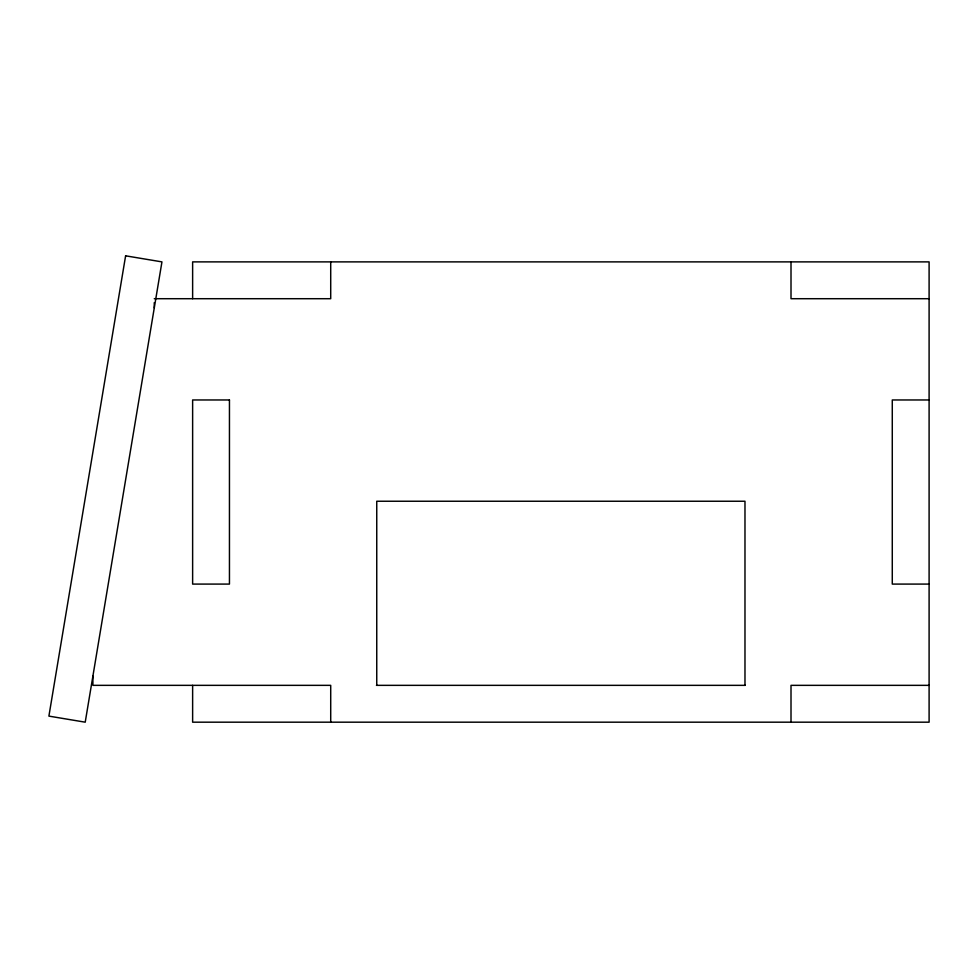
<?xml version="1.0" encoding="UTF-8"?>
<svg xmlns="http://www.w3.org/2000/svg" width="978" height="978" viewBox="0 0 978 978"><rect width="100%" height="100%" fill="white"/><g stroke="black" fill="none" stroke-linecap="round" stroke-linejoin="round"><path stroke-width="1.47" d="M154.267 298.706L330.711 298.706L330.711 261.884M929.1 298.706L791.006 298.706L791.006 261.884M929.1 399.965L892.278 399.965L892.278 584.086L929.1 584.086M376.444 685.346L745.285 685.346M929.1 685.346L791.006 685.346L791.006 722.18M744.979 685.346L744.979 501.237L376.75 501.237L376.75 685.346M330.711 722.18L330.711 685.346L92.898 685.346L92.898 676.14M192.629 298.706L192.629 261.884L929.1 261.884L929.1 722.18L192.629 722.18L192.629 685.346M154.267 302.642L154.267 307.911M125.612 255.82L48.9 716.116L85.22 722.18L161.945 261.884L125.612 255.82M229.451 399.965L192.629 399.965L192.629 584.086L229.451 584.086L229.451 399.965"/></g></svg>
